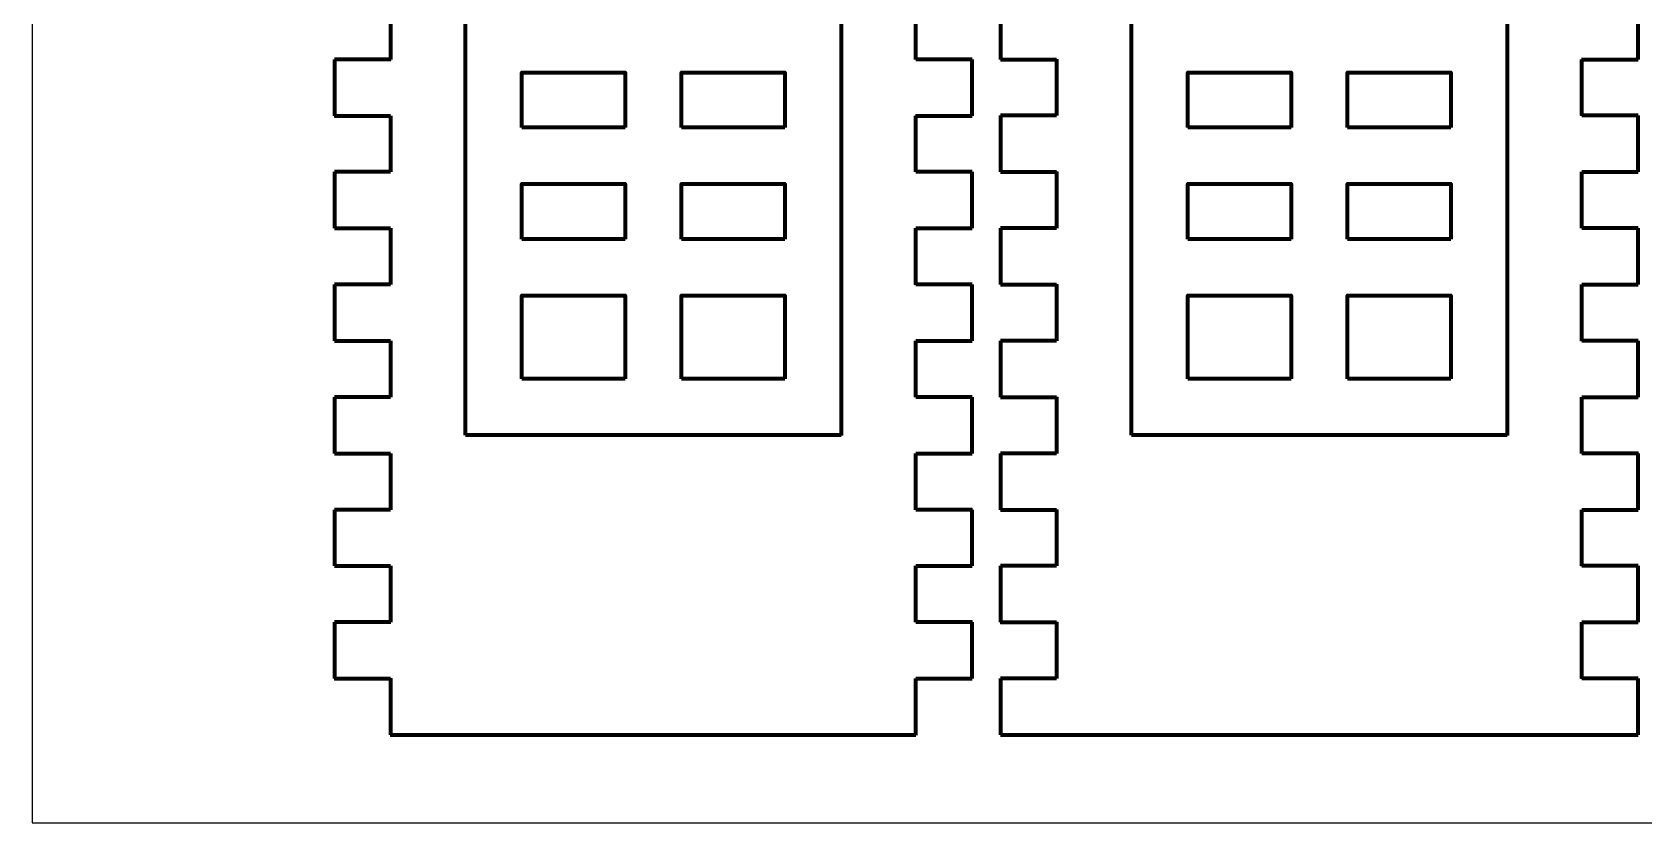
# Model space of a CAD drawing. Header units: centimetres. Extents: x 1569 to 2514, y -799 to -397.
# Drawn here: x 1568.6 to 1648.7, y -798.9 to -759.6 of the extents above; entities that cross this region are included whole.
import ezdxf

# ---------------------------------------------------------------- set-up
doc = ezdxf.new("R2010")
doc.units = ezdxf.units.CM
doc.header["$MEASUREMENT"] = 0
doc.layers.add('layer 1', color=7, linetype='Continuous')

msp = doc.modelspace()

# ---------------------------------------------------------------- linework, layer by layer
for p, q in [((1568.574, -398.935), (1568.574, -798.935)), ((1568.574, -798.935), (2018.574, -798.935))]:
    msp.add_line(p, q)
at = {"layer": 'layer 1', "color": 242, "lineweight": 80}
for points in [[(1590.128, -779.652), (1590.128, -779.652), (1590.128, -752.021), (1590.128, -752.021)], [(1623.259, -779.652), (1623.259, -779.652), (1623.259, -752.021), (1623.259, -752.021)]]:
    msp.add_open_spline(points, degree=3, dxfattribs=at)
for points, knots in [([(1608.815, -752.021), (1608.815, -752.021), (1608.815, -752.021), (1608.815, -779.652), (1608.815, -779.652)], [0.5555556, 0.5555556, 0.5555556, 0.5555556, 0.5555556, 0.6666667, 0.6666667, 0.6666667, 0.6666667]), ([(1641.947, -752.021), (1641.947, -752.021), (1641.947, -752.021), (1641.947, -779.652), (1641.947, -779.652)], [0.5555556, 0.5555556, 0.5555556, 0.5555556, 0.5555556, 0.6666667, 0.6666667, 0.6666667, 0.6666667]), ([(1608.815, -779.652), (1608.815, -779.652), (1608.815, -779.652), (1590.128, -779.652), (1590.128, -779.652)], [0.6666667, 0.6666667, 0.6666667, 0.6666667, 0.6666667, 0.7777778, 0.7777778, 0.7777778, 0.7777778]), ([(1641.947, -779.652), (1641.947, -779.652), (1641.947, -779.652), (1623.259, -779.652), (1623.259, -779.652)], [0.6666667, 0.6666667, 0.6666667, 0.6666667, 0.6666667, 0.7777778, 0.7777778, 0.7777778, 0.7777778])]:
    msp.add_open_spline(points, degree=3, knots=knots, dxfattribs=at)
at = {"layer": 'layer 1', "lineweight": 80}
for points, knots in [([(1586.404, -758.164), (1586.404, -758.164), (1586.404, -758.164), (1586.404, -760.964), (1586.404, -760.964)], [0.293577982, 0.293577982, 0.293577982, 0.293577982, 0.293577992, 0.302752294, 0.302752294, 0.302752294, 0.302752294]), ([(1612.536, -760.964), (1612.536, -760.964), (1612.536, -760.964), (1612.536, -758.164), (1612.536, -758.164)], [0.752293578, 0.752293578, 0.752293578, 0.752293578, 0.752293588, 0.76146789, 0.76146789, 0.76146789, 0.76146789]), ([(1616.736, -758.163), (1616.736, -758.163), (1616.736, -758.163), (1616.736, -760.963), (1616.736, -760.963)], [0.277777778, 0.277777778, 0.277777778, 0.277777778, 0.277777788, 0.287037037, 0.287037037, 0.287037037, 0.287037037]), ([(1648.469, -760.963), (1648.469, -760.963), (1648.469, -760.963), (1648.469, -758.163), (1648.469, -758.163)], [0.759259259, 0.759259259, 0.759259259, 0.759259259, 0.759259269, 0.768518519, 0.768518519, 0.768518519, 0.768518519]), ([(1586.404, -760.964), (1586.404, -760.964), (1586.404, -760.964), (1583.604, -760.964), (1583.604, -760.964)], [0.302752294, 0.302752294, 0.302752294, 0.302752294, 0.302752304, 0.311926606, 0.311926606, 0.311926606, 0.311926606]), ([(1583.604, -760.964), (1583.604, -760.964), (1583.604, -760.964), (1583.604, -763.764), (1583.604, -763.764)], [0.311926606, 0.311926606, 0.311926606, 0.311926606, 0.311926616, 0.321100917, 0.321100917, 0.321100917, 0.321100917]), ([(1592.927, -764.357), (1592.927, -764.357), (1592.927, -764.357), (1592.927, -761.61), (1592.927, -761.61)], [0.2, 0.2, 0.2, 0.2, 0.2, 0.4, 0.4, 0.4, 0.4]), ([(1592.927, -761.61), (1592.927, -761.61), (1592.927, -761.61), (1598.071, -761.61), (1598.071, -761.61)], [0.4, 0.4, 0.4, 0.4, 0.4, 0.6, 0.6, 0.6, 0.6]), ([(1598.071, -761.61), (1598.071, -761.61), (1598.071, -761.61), (1598.071, -764.357), (1598.071, -764.357)], [0.6, 0.6, 0.6, 0.6, 0.6, 1, 1, 1, 1]), ([(1600.871, -764.357), (1600.871, -764.357), (1600.871, -764.357), (1600.871, -761.61), (1600.871, -761.61)], [0.2, 0.2, 0.2, 0.2, 0.2, 0.4, 0.4, 0.4, 0.4]), ([(1600.871, -761.61), (1600.871, -761.61), (1600.871, -761.61), (1606.014, -761.61), (1606.014, -761.61)], [0.4, 0.4, 0.4, 0.4, 0.4, 0.6, 0.6, 0.6, 0.6]), ([(1606.014, -761.61), (1606.014, -761.61), (1606.014, -761.61), (1606.014, -764.357), (1606.014, -764.357)], [0.6, 0.6, 0.6, 0.6, 0.6, 1, 1, 1, 1]), ([(1615.336, -760.964), (1615.336, -760.964), (1615.336, -760.964), (1612.536, -760.964), (1612.536, -760.964)], [0.743119266, 0.743119266, 0.743119266, 0.743119266, 0.743119276, 0.752293578, 0.752293578, 0.752293578, 0.752293578]), ([(1615.336, -763.764), (1615.336, -763.764), (1615.336, -763.764), (1615.336, -760.964), (1615.336, -760.964)], [0.733944954, 0.733944954, 0.733944954, 0.733944954, 0.733944964, 0.743119266, 0.743119266, 0.743119266, 0.743119266]), ([(1616.736, -760.963), (1616.736, -760.963), (1616.736, -760.963), (1619.537, -760.963), (1619.537, -760.963)], [0.287037037, 0.287037037, 0.287037037, 0.287037037, 0.287037047, 0.296296296, 0.296296296, 0.296296296, 0.296296296]), ([(1619.537, -760.963), (1619.537, -760.963), (1619.537, -760.963), (1619.537, -763.763), (1619.537, -763.763)], [0.296296296, 0.296296296, 0.296296296, 0.296296296, 0.296296306, 0.305555556, 0.305555556, 0.305555556, 0.305555556]), ([(1626.059, -764.357), (1626.059, -764.357), (1626.059, -764.357), (1626.059, -761.61), (1626.059, -761.61)], [0.2, 0.2, 0.2, 0.2, 0.2, 0.4, 0.4, 0.4, 0.4]), ([(1626.059, -761.61), (1626.059, -761.61), (1626.059, -761.61), (1631.202, -761.61), (1631.202, -761.61)], [0.4, 0.4, 0.4, 0.4, 0.4, 0.6, 0.6, 0.6, 0.6]), ([(1631.202, -761.61), (1631.202, -761.61), (1631.202, -761.61), (1631.202, -764.357), (1631.202, -764.357)], [0.6, 0.6, 0.6, 0.6, 0.6, 1, 1, 1, 1]), ([(1634.003, -764.357), (1634.003, -764.357), (1634.003, -764.357), (1634.003, -761.61), (1634.003, -761.61)], [0.2, 0.2, 0.2, 0.2, 0.2, 0.4, 0.4, 0.4, 0.4]), ([(1634.003, -761.61), (1634.003, -761.61), (1634.003, -761.61), (1639.146, -761.61), (1639.146, -761.61)], [0.4, 0.4, 0.4, 0.4, 0.4, 0.6, 0.6, 0.6, 0.6]), ([(1639.146, -761.61), (1639.146, -761.61), (1639.146, -761.61), (1639.146, -764.357), (1639.146, -764.357)], [0.6, 0.6, 0.6, 0.6, 0.6, 1, 1, 1, 1]), ([(1645.668, -763.763), (1645.668, -763.763), (1645.668, -763.763), (1645.668, -760.963), (1645.668, -760.963)], [0.740740741, 0.740740741, 0.740740741, 0.740740741, 0.740740751, 0.75, 0.75, 0.75, 0.75]), ([(1645.668, -760.963), (1645.668, -760.963), (1645.668, -760.963), (1648.469, -760.963), (1648.469, -760.963)], [0.75, 0.75, 0.75, 0.75, 0.75000001, 0.759259259, 0.759259259, 0.759259259, 0.759259259]), ([(1583.604, -763.764), (1583.604, -763.764), (1583.604, -763.764), (1586.404, -763.764), (1586.404, -763.764)], [0.321100917, 0.321100917, 0.321100917, 0.321100917, 0.321100927, 0.330275229, 0.330275229, 0.330275229, 0.330275229]), ([(1586.404, -763.764), (1586.404, -763.764), (1586.404, -763.764), (1586.404, -766.564), (1586.404, -766.564)], [0.330275229, 0.330275229, 0.330275229, 0.330275229, 0.330275239, 0.339449541, 0.339449541, 0.339449541, 0.339449541]), ([(1612.536, -766.564), (1612.536, -766.564), (1612.536, -766.564), (1612.536, -763.764), (1612.536, -763.764)], [0.71559633, 0.71559633, 0.71559633, 0.71559633, 0.71559634, 0.724770642, 0.724770642, 0.724770642, 0.724770642]), ([(1612.536, -763.764), (1612.536, -763.764), (1612.536, -763.764), (1615.336, -763.764), (1615.336, -763.764)], [0.724770642, 0.724770642, 0.724770642, 0.724770642, 0.724770652, 0.733944954, 0.733944954, 0.733944954, 0.733944954]), ([(1619.537, -763.763), (1619.537, -763.763), (1619.537, -763.763), (1616.736, -763.763), (1616.736, -763.763)], [0.305555556, 0.305555556, 0.305555556, 0.305555556, 0.305555566, 0.314814815, 0.314814815, 0.314814815, 0.314814815]), ([(1616.736, -763.763), (1616.736, -763.763), (1616.736, -763.763), (1616.736, -766.563), (1616.736, -766.563)], [0.314814815, 0.314814815, 0.314814815, 0.314814815, 0.314814825, 0.324074074, 0.324074074, 0.324074074, 0.324074074]), ([(1648.469, -763.763), (1648.469, -763.763), (1648.469, -763.763), (1645.668, -763.763), (1645.668, -763.763)], [0.731481481, 0.731481481, 0.731481481, 0.731481481, 0.731481491, 0.740740741, 0.740740741, 0.740740741, 0.740740741]), ([(1648.469, -766.563), (1648.469, -766.563), (1648.469, -766.563), (1648.469, -763.763), (1648.469, -763.763)], [0.722222222, 0.722222222, 0.722222222, 0.722222222, 0.722222232, 0.731481481, 0.731481481, 0.731481481, 0.731481481]), ([(1586.404, -766.564), (1586.404, -766.564), (1586.404, -766.564), (1583.604, -766.564), (1583.604, -766.564)], [0.339449541, 0.339449541, 0.339449541, 0.339449541, 0.339449551, 0.348623853, 0.348623853, 0.348623853, 0.348623853]), ([(1583.604, -766.564), (1583.604, -766.564), (1583.604, -766.564), (1583.604, -769.363), (1583.604, -769.363)], [0.348623853, 0.348623853, 0.348623853, 0.348623853, 0.348623863, 0.357798165, 0.357798165, 0.357798165, 0.357798165]), ([(1592.927, -769.904), (1592.927, -769.904), (1592.927, -769.904), (1592.927, -767.157), (1592.927, -767.157)], [0.2, 0.2, 0.2, 0.2, 0.2, 0.4, 0.4, 0.4, 0.4]), ([(1592.927, -767.157), (1592.927, -767.157), (1592.927, -767.157), (1598.071, -767.157), (1598.071, -767.157)], [0.4, 0.4, 0.4, 0.4, 0.4, 0.6, 0.6, 0.6, 0.6]), ([(1598.071, -767.157), (1598.071, -767.157), (1598.071, -767.157), (1598.071, -769.904), (1598.071, -769.904)], [0.6, 0.6, 0.6, 0.6, 0.6, 1, 1, 1, 1]), ([(1600.871, -769.904), (1600.871, -769.904), (1600.871, -769.904), (1600.871, -767.157), (1600.871, -767.157)], [0.2, 0.2, 0.2, 0.2, 0.2, 0.4, 0.4, 0.4, 0.4]), ([(1600.871, -767.157), (1600.871, -767.157), (1600.871, -767.157), (1606.014, -767.157), (1606.014, -767.157)], [0.4, 0.4, 0.4, 0.4, 0.4, 0.6, 0.6, 0.6, 0.6]), ([(1606.014, -767.157), (1606.014, -767.157), (1606.014, -767.157), (1606.014, -769.904), (1606.014, -769.904)], [0.6, 0.6, 0.6, 0.6, 0.6, 1, 1, 1, 1]), ([(1615.336, -766.564), (1615.336, -766.564), (1615.336, -766.564), (1612.536, -766.564), (1612.536, -766.564)], [0.706422018, 0.706422018, 0.706422018, 0.706422018, 0.706422028, 0.71559633, 0.71559633, 0.71559633, 0.71559633]), ([(1615.336, -769.363), (1615.336, -769.363), (1615.336, -769.363), (1615.336, -766.564), (1615.336, -766.564)], [0.697247706, 0.697247706, 0.697247706, 0.697247706, 0.697247716, 0.706422018, 0.706422018, 0.706422018, 0.706422018]), ([(1616.736, -766.563), (1616.736, -766.563), (1616.736, -766.563), (1619.537, -766.563), (1619.537, -766.563)], [0.324074074, 0.324074074, 0.324074074, 0.324074074, 0.324074084, 0.333333333, 0.333333333, 0.333333333, 0.333333333]), ([(1619.537, -766.563), (1619.537, -766.563), (1619.537, -766.563), (1619.537, -769.363), (1619.537, -769.363)], [0.333333333, 0.333333333, 0.333333333, 0.333333333, 0.333333343, 0.342592593, 0.342592593, 0.342592593, 0.342592593]), ([(1626.059, -769.904), (1626.059, -769.904), (1626.059, -769.904), (1626.059, -767.157), (1626.059, -767.157)], [0.2, 0.2, 0.2, 0.2, 0.2, 0.4, 0.4, 0.4, 0.4]), ([(1626.059, -767.157), (1626.059, -767.157), (1626.059, -767.157), (1631.202, -767.157), (1631.202, -767.157)], [0.4, 0.4, 0.4, 0.4, 0.4, 0.6, 0.6, 0.6, 0.6]), ([(1631.202, -767.157), (1631.202, -767.157), (1631.202, -767.157), (1631.202, -769.904), (1631.202, -769.904)], [0.6, 0.6, 0.6, 0.6, 0.6, 1, 1, 1, 1]), ([(1634.003, -769.904), (1634.003, -769.904), (1634.003, -769.904), (1634.003, -767.157), (1634.003, -767.157)], [0.2, 0.2, 0.2, 0.2, 0.2, 0.4, 0.4, 0.4, 0.4]), ([(1634.003, -767.157), (1634.003, -767.157), (1634.003, -767.157), (1639.146, -767.157), (1639.146, -767.157)], [0.4, 0.4, 0.4, 0.4, 0.4, 0.6, 0.6, 0.6, 0.6]), ([(1639.146, -767.157), (1639.146, -767.157), (1639.146, -767.157), (1639.146, -769.904), (1639.146, -769.904)], [0.6, 0.6, 0.6, 0.6, 0.6, 1, 1, 1, 1]), ([(1645.668, -769.363), (1645.668, -769.363), (1645.668, -769.363), (1645.668, -766.563), (1645.668, -766.563)], [0.703703704, 0.703703704, 0.703703704, 0.703703704, 0.703703714, 0.712962963, 0.712962963, 0.712962963, 0.712962963]), ([(1645.668, -766.563), (1645.668, -766.563), (1645.668, -766.563), (1648.469, -766.563), (1648.469, -766.563)], [0.712962963, 0.712962963, 0.712962963, 0.712962963, 0.712962973, 0.722222222, 0.722222222, 0.722222222, 0.722222222]), ([(1583.604, -769.363), (1583.604, -769.363), (1583.604, -769.363), (1586.404, -769.363), (1586.404, -769.363)], [0.357798165, 0.357798165, 0.357798165, 0.357798165, 0.357798175, 0.366972477, 0.366972477, 0.366972477, 0.366972477]), ([(1586.404, -769.363), (1586.404, -769.363), (1586.404, -769.363), (1586.404, -772.163), (1586.404, -772.163)], [0.366972477, 0.366972477, 0.366972477, 0.366972477, 0.366972487, 0.376146789, 0.376146789, 0.376146789, 0.376146789]), ([(1612.536, -772.163), (1612.536, -772.163), (1612.536, -772.163), (1612.536, -769.363), (1612.536, -769.363)], [0.678899083, 0.678899083, 0.678899083, 0.678899083, 0.678899093, 0.688073394, 0.688073394, 0.688073394, 0.688073394]), ([(1612.536, -769.363), (1612.536, -769.363), (1612.536, -769.363), (1615.336, -769.363), (1615.336, -769.363)], [0.688073394, 0.688073394, 0.688073394, 0.688073394, 0.688073404, 0.697247706, 0.697247706, 0.697247706, 0.697247706]), ([(1619.537, -769.363), (1619.537, -769.363), (1619.537, -769.363), (1616.736, -769.363), (1616.736, -769.363)], [0.342592593, 0.342592593, 0.342592593, 0.342592593, 0.342592603, 0.351851852, 0.351851852, 0.351851852, 0.351851852]), ([(1616.736, -769.363), (1616.736, -769.363), (1616.736, -769.363), (1616.736, -772.163), (1616.736, -772.163)], [0.351851852, 0.351851852, 0.351851852, 0.351851852, 0.351851862, 0.361111111, 0.361111111, 0.361111111, 0.361111111]), ([(1648.469, -769.363), (1648.469, -769.363), (1648.469, -769.363), (1645.668, -769.363), (1645.668, -769.363)], [0.694444444, 0.694444444, 0.694444444, 0.694444444, 0.694444454, 0.703703704, 0.703703704, 0.703703704, 0.703703704]), ([(1648.469, -772.163), (1648.469, -772.163), (1648.469, -772.163), (1648.469, -769.363), (1648.469, -769.363)], [0.685185185, 0.685185185, 0.685185185, 0.685185185, 0.685185195, 0.694444444, 0.694444444, 0.694444444, 0.694444444]), ([(1586.404, -772.163), (1586.404, -772.163), (1586.404, -772.163), (1583.604, -772.163), (1583.604, -772.163)], [0.376146789, 0.376146789, 0.376146789, 0.376146789, 0.376146799, 0.385321101, 0.385321101, 0.385321101, 0.385321101]), ([(1583.604, -772.163), (1583.604, -772.163), (1583.604, -772.163), (1583.604, -774.963), (1583.604, -774.963)], [0.385321101, 0.385321101, 0.385321101, 0.385321101, 0.385321111, 0.394495413, 0.394495413, 0.394495413, 0.394495413]), ([(1592.927, -776.853), (1592.927, -776.853), (1592.927, -776.853), (1592.927, -772.705), (1592.927, -772.705)], [0.2, 0.2, 0.2, 0.2, 0.2, 0.4, 0.4, 0.4, 0.4]), ([(1592.927, -772.705), (1592.927, -772.705), (1592.927, -772.705), (1598.071, -772.705), (1598.071, -772.705)], [0.4, 0.4, 0.4, 0.4, 0.4, 0.6, 0.6, 0.6, 0.6]), ([(1598.071, -772.705), (1598.071, -772.705), (1598.071, -772.705), (1598.071, -776.853), (1598.071, -776.853)], [0.6, 0.6, 0.6, 0.6, 0.6, 1, 1, 1, 1]), ([(1600.871, -776.853), (1600.871, -776.853), (1600.871, -776.853), (1600.871, -772.705), (1600.871, -772.705)], [0.2, 0.2, 0.2, 0.2, 0.2, 0.4, 0.4, 0.4, 0.4]), ([(1600.871, -772.705), (1600.871, -772.705), (1600.871, -772.705), (1606.014, -772.705), (1606.014, -772.705)], [0.4, 0.4, 0.4, 0.4, 0.4, 0.6, 0.6, 0.6, 0.6]), ([(1606.014, -772.705), (1606.014, -772.705), (1606.014, -772.705), (1606.014, -776.853), (1606.014, -776.853)], [0.6, 0.6, 0.6, 0.6, 0.6, 1, 1, 1, 1]), ([(1615.336, -772.163), (1615.336, -772.163), (1615.336, -772.163), (1612.536, -772.163), (1612.536, -772.163)], [0.669724771, 0.669724771, 0.669724771, 0.669724771, 0.669724781, 0.678899083, 0.678899083, 0.678899083, 0.678899083]), ([(1615.336, -774.963), (1615.336, -774.963), (1615.336, -774.963), (1615.336, -772.163), (1615.336, -772.163)], [0.660550459, 0.660550459, 0.660550459, 0.660550459, 0.660550469, 0.669724771, 0.669724771, 0.669724771, 0.669724771]), ([(1616.736, -772.163), (1616.736, -772.163), (1616.736, -772.163), (1619.537, -772.163), (1619.537, -772.163)], [0.361111111, 0.361111111, 0.361111111, 0.361111111, 0.361111121, 0.37037037, 0.37037037, 0.37037037, 0.37037037]), ([(1619.537, -772.163), (1619.537, -772.163), (1619.537, -772.163), (1619.537, -774.963), (1619.537, -774.963)], [0.37037037, 0.37037037, 0.37037037, 0.37037037, 0.37037038, 0.37962963, 0.37962963, 0.37962963, 0.37962963]), ([(1626.059, -776.853), (1626.059, -776.853), (1626.059, -776.853), (1626.059, -772.705), (1626.059, -772.705)], [0.2, 0.2, 0.2, 0.2, 0.2, 0.4, 0.4, 0.4, 0.4]), ([(1626.059, -772.705), (1626.059, -772.705), (1626.059, -772.705), (1631.202, -772.705), (1631.202, -772.705)], [0.4, 0.4, 0.4, 0.4, 0.4, 0.6, 0.6, 0.6, 0.6]), ([(1631.202, -772.705), (1631.202, -772.705), (1631.202, -772.705), (1631.202, -776.853), (1631.202, -776.853)], [0.6, 0.6, 0.6, 0.6, 0.6, 1, 1, 1, 1]), ([(1634.003, -776.853), (1634.003, -776.853), (1634.003, -776.853), (1634.003, -772.705), (1634.003, -772.705)], [0.2, 0.2, 0.2, 0.2, 0.2, 0.4, 0.4, 0.4, 0.4]), ([(1634.003, -772.705), (1634.003, -772.705), (1634.003, -772.705), (1639.146, -772.705), (1639.146, -772.705)], [0.4, 0.4, 0.4, 0.4, 0.4, 0.6, 0.6, 0.6, 0.6]), ([(1639.146, -772.705), (1639.146, -772.705), (1639.146, -772.705), (1639.146, -776.853), (1639.146, -776.853)], [0.6, 0.6, 0.6, 0.6, 0.6, 1, 1, 1, 1]), ([(1645.668, -774.963), (1645.668, -774.963), (1645.668, -774.963), (1645.668, -772.163), (1645.668, -772.163)], [0.666666667, 0.666666667, 0.666666667, 0.666666667, 0.666666677, 0.675925926, 0.675925926, 0.675925926, 0.675925926]), ([(1645.668, -772.163), (1645.668, -772.163), (1645.668, -772.163), (1648.469, -772.163), (1648.469, -772.163)], [0.675925926, 0.675925926, 0.675925926, 0.675925926, 0.675925936, 0.685185185, 0.685185185, 0.685185185, 0.685185185]), ([(1583.604, -774.963), (1583.604, -774.963), (1583.604, -774.963), (1586.404, -774.963), (1586.404, -774.963)], [0.394495413, 0.394495413, 0.394495413, 0.394495413, 0.394495423, 0.403669725, 0.403669725, 0.403669725, 0.403669725]), ([(1586.404, -774.963), (1586.404, -774.963), (1586.404, -774.963), (1586.404, -777.763), (1586.404, -777.763)], [0.403669725, 0.403669725, 0.403669725, 0.403669725, 0.403669735, 0.412844037, 0.412844037, 0.412844037, 0.412844037]), ([(1612.536, -777.763), (1612.536, -777.763), (1612.536, -777.763), (1612.536, -774.963), (1612.536, -774.963)], [0.642201835, 0.642201835, 0.642201835, 0.642201835, 0.642201845, 0.651376147, 0.651376147, 0.651376147, 0.651376147]), ([(1612.536, -774.963), (1612.536, -774.963), (1612.536, -774.963), (1615.336, -774.963), (1615.336, -774.963)], [0.651376147, 0.651376147, 0.651376147, 0.651376147, 0.651376157, 0.660550459, 0.660550459, 0.660550459, 0.660550459]), ([(1619.537, -774.963), (1619.537, -774.963), (1619.537, -774.963), (1616.736, -774.963), (1616.736, -774.963)], [0.37962963, 0.37962963, 0.37962963, 0.37962963, 0.37962964, 0.388888889, 0.388888889, 0.388888889, 0.388888889]), ([(1616.736, -774.963), (1616.736, -774.963), (1616.736, -774.963), (1616.736, -777.763), (1616.736, -777.763)], [0.388888889, 0.388888889, 0.388888889, 0.388888889, 0.388888899, 0.398148148, 0.398148148, 0.398148148, 0.398148148]), ([(1648.469, -774.963), (1648.469, -774.963), (1648.469, -774.963), (1645.668, -774.963), (1645.668, -774.963)], [0.657407407, 0.657407407, 0.657407407, 0.657407407, 0.657407417, 0.666666667, 0.666666667, 0.666666667, 0.666666667]), ([(1648.469, -777.763), (1648.469, -777.763), (1648.469, -777.763), (1648.469, -774.963), (1648.469, -774.963)], [0.648148148, 0.648148148, 0.648148148, 0.648148148, 0.648148158, 0.657407407, 0.657407407, 0.657407407, 0.657407407]), ([(1586.404, -777.763), (1586.404, -777.763), (1586.404, -777.763), (1583.604, -777.763), (1583.604, -777.763)], [0.412844037, 0.412844037, 0.412844037, 0.412844037, 0.412844047, 0.422018349, 0.422018349, 0.422018349, 0.422018349]), ([(1583.604, -777.763), (1583.604, -777.763), (1583.604, -777.763), (1583.604, -780.563), (1583.604, -780.563)], [0.422018349, 0.422018349, 0.422018349, 0.422018349, 0.422018359, 0.431192661, 0.431192661, 0.431192661, 0.431192661]), ([(1615.336, -777.763), (1615.336, -777.763), (1615.336, -777.763), (1612.536, -777.763), (1612.536, -777.763)], [0.633027523, 0.633027523, 0.633027523, 0.633027523, 0.633027533, 0.642201835, 0.642201835, 0.642201835, 0.642201835]), ([(1615.336, -780.563), (1615.336, -780.563), (1615.336, -780.563), (1615.336, -777.763), (1615.336, -777.763)], [0.623853211, 0.623853211, 0.623853211, 0.623853211, 0.623853221, 0.633027523, 0.633027523, 0.633027523, 0.633027523]), ([(1616.736, -777.763), (1616.736, -777.763), (1616.736, -777.763), (1619.537, -777.763), (1619.537, -777.763)], [0.398148148, 0.398148148, 0.398148148, 0.398148148, 0.398148158, 0.407407407, 0.407407407, 0.407407407, 0.407407407]), ([(1619.537, -777.763), (1619.537, -777.763), (1619.537, -777.763), (1619.537, -780.563), (1619.537, -780.563)], [0.407407407, 0.407407407, 0.407407407, 0.407407407, 0.407407417, 0.416666667, 0.416666667, 0.416666667, 0.416666667]), ([(1645.668, -780.563), (1645.668, -780.563), (1645.668, -780.563), (1645.668, -777.763), (1645.668, -777.763)], [0.62962963, 0.62962963, 0.62962963, 0.62962963, 0.62962964, 0.638888889, 0.638888889, 0.638888889, 0.638888889]), ([(1645.668, -777.763), (1645.668, -777.763), (1645.668, -777.763), (1648.469, -777.763), (1648.469, -777.763)], [0.638888889, 0.638888889, 0.638888889, 0.638888889, 0.638888899, 0.648148148, 0.648148148, 0.648148148, 0.648148148]), ([(1583.604, -780.563), (1583.604, -780.563), (1583.604, -780.563), (1586.404, -780.563), (1586.404, -780.563)], [0.431192661, 0.431192661, 0.431192661, 0.431192661, 0.431192671, 0.440366972, 0.440366972, 0.440366972, 0.440366972]), ([(1586.404, -780.563), (1586.404, -780.563), (1586.404, -780.563), (1586.404, -783.363), (1586.404, -783.363)], [0.440366972, 0.440366972, 0.440366972, 0.440366972, 0.440366982, 0.449541284, 0.449541284, 0.449541284, 0.449541284]), ([(1612.536, -783.363), (1612.536, -783.363), (1612.536, -783.363), (1612.536, -780.563), (1612.536, -780.563)], [0.605504587, 0.605504587, 0.605504587, 0.605504587, 0.605504597, 0.614678899, 0.614678899, 0.614678899, 0.614678899]), ([(1612.536, -780.563), (1612.536, -780.563), (1612.536, -780.563), (1615.336, -780.563), (1615.336, -780.563)], [0.614678899, 0.614678899, 0.614678899, 0.614678899, 0.614678909, 0.623853211, 0.623853211, 0.623853211, 0.623853211]), ([(1619.537, -780.563), (1619.537, -780.563), (1619.537, -780.563), (1616.736, -780.563), (1616.736, -780.563)], [0.416666667, 0.416666667, 0.416666667, 0.416666667, 0.416666677, 0.425925926, 0.425925926, 0.425925926, 0.425925926]), ([(1616.736, -780.563), (1616.736, -780.563), (1616.736, -780.563), (1616.736, -783.363), (1616.736, -783.363)], [0.425925926, 0.425925926, 0.425925926, 0.425925926, 0.425925936, 0.435185185, 0.435185185, 0.435185185, 0.435185185]), ([(1648.469, -780.563), (1648.469, -780.563), (1648.469, -780.563), (1645.668, -780.563), (1645.668, -780.563)], [0.62037037, 0.62037037, 0.62037037, 0.62037037, 0.62037038, 0.62962963, 0.62962963, 0.62962963, 0.62962963]), ([(1648.469, -783.363), (1648.469, -783.363), (1648.469, -783.363), (1648.469, -780.563), (1648.469, -780.563)], [0.611111111, 0.611111111, 0.611111111, 0.611111111, 0.611111121, 0.62037037, 0.62037037, 0.62037037, 0.62037037]), ([(1586.404, -783.363), (1586.404, -783.363), (1586.404, -783.363), (1583.604, -783.363), (1583.604, -783.363)], [0.449541284, 0.449541284, 0.449541284, 0.449541284, 0.449541294, 0.458715596, 0.458715596, 0.458715596, 0.458715596]), ([(1583.604, -783.363), (1583.604, -783.363), (1583.604, -783.363), (1583.604, -786.163), (1583.604, -786.163)], [0.458715596, 0.458715596, 0.458715596, 0.458715596, 0.458715606, 0.467889908, 0.467889908, 0.467889908, 0.467889908]), ([(1615.336, -783.363), (1615.336, -783.363), (1615.336, -783.363), (1612.536, -783.363), (1612.536, -783.363)], [0.596330275, 0.596330275, 0.596330275, 0.596330275, 0.596330285, 0.605504587, 0.605504587, 0.605504587, 0.605504587]), ([(1615.336, -786.163), (1615.336, -786.163), (1615.336, -786.163), (1615.336, -783.363), (1615.336, -783.363)], [0.587155963, 0.587155963, 0.587155963, 0.587155963, 0.587155973, 0.596330275, 0.596330275, 0.596330275, 0.596330275]), ([(1616.736, -783.363), (1616.736, -783.363), (1616.736, -783.363), (1619.537, -783.363), (1619.537, -783.363)], [0.435185185, 0.435185185, 0.435185185, 0.435185185, 0.435185195, 0.444444444, 0.444444444, 0.444444444, 0.444444444]), ([(1619.537, -783.363), (1619.537, -783.363), (1619.537, -783.363), (1619.537, -786.163), (1619.537, -786.163)], [0.444444444, 0.444444444, 0.444444444, 0.444444444, 0.444444454, 0.453703704, 0.453703704, 0.453703704, 0.453703704]), ([(1645.668, -786.163), (1645.668, -786.163), (1645.668, -786.163), (1645.668, -783.363), (1645.668, -783.363)], [0.592592593, 0.592592593, 0.592592593, 0.592592593, 0.592592603, 0.601851852, 0.601851852, 0.601851852, 0.601851852]), ([(1645.668, -783.363), (1645.668, -783.363), (1645.668, -783.363), (1648.469, -783.363), (1648.469, -783.363)], [0.601851852, 0.601851852, 0.601851852, 0.601851852, 0.601851862, 0.611111111, 0.611111111, 0.611111111, 0.611111111]), ([(1583.604, -786.163), (1583.604, -786.163), (1583.604, -786.163), (1586.404, -786.163), (1586.404, -786.163)], [0.467889908, 0.467889908, 0.467889908, 0.467889908, 0.467889918, 0.47706422, 0.47706422, 0.47706422, 0.47706422]), ([(1586.404, -786.163), (1586.404, -786.163), (1586.404, -786.163), (1586.404, -788.964), (1586.404, -788.964)], [0.47706422, 0.47706422, 0.47706422, 0.47706422, 0.47706423, 0.486238532, 0.486238532, 0.486238532, 0.486238532]), ([(1612.536, -788.964), (1612.536, -788.964), (1612.536, -788.964), (1612.536, -786.163), (1612.536, -786.163)], [0.568807339, 0.568807339, 0.568807339, 0.568807339, 0.568807349, 0.577981651, 0.577981651, 0.577981651, 0.577981651]), ([(1612.536, -786.163), (1612.536, -786.163), (1612.536, -786.163), (1615.336, -786.163), (1615.336, -786.163)], [0.577981651, 0.577981651, 0.577981651, 0.577981651, 0.577981661, 0.587155963, 0.587155963, 0.587155963, 0.587155963]), ([(1619.537, -786.163), (1619.537, -786.163), (1619.537, -786.163), (1616.736, -786.163), (1616.736, -786.163)], [0.453703704, 0.453703704, 0.453703704, 0.453703704, 0.453703714, 0.462962963, 0.462962963, 0.462962963, 0.462962963]), ([(1616.736, -786.163), (1616.736, -786.163), (1616.736, -786.163), (1616.736, -788.963), (1616.736, -788.963)], [0.462962963, 0.462962963, 0.462962963, 0.462962963, 0.462962973, 0.472222222, 0.472222222, 0.472222222, 0.472222222]), ([(1648.469, -786.163), (1648.469, -786.163), (1648.469, -786.163), (1645.668, -786.163), (1645.668, -786.163)], [0.583333333, 0.583333333, 0.583333333, 0.583333333, 0.583333343, 0.592592593, 0.592592593, 0.592592593, 0.592592593]), ([(1648.469, -788.963), (1648.469, -788.963), (1648.469, -788.963), (1648.469, -786.163), (1648.469, -786.163)], [0.574074074, 0.574074074, 0.574074074, 0.574074074, 0.574074084, 0.583333333, 0.583333333, 0.583333333, 0.583333333]), ([(1586.404, -788.964), (1586.404, -788.964), (1586.404, -788.964), (1583.604, -788.964), (1583.604, -788.964)], [0.486238532, 0.486238532, 0.486238532, 0.486238532, 0.486238542, 0.495412844, 0.495412844, 0.495412844, 0.495412844]), ([(1583.604, -788.964), (1583.604, -788.964), (1583.604, -788.964), (1583.604, -791.763), (1583.604, -791.763)], [0.495412844, 0.495412844, 0.495412844, 0.495412844, 0.495412854, 0.504587156, 0.504587156, 0.504587156, 0.504587156]), ([(1615.336, -788.964), (1615.336, -788.964), (1615.336, -788.964), (1612.536, -788.964), (1612.536, -788.964)], [0.559633028, 0.559633028, 0.559633028, 0.559633028, 0.559633038, 0.568807339, 0.568807339, 0.568807339, 0.568807339]), ([(1615.336, -791.763), (1615.336, -791.763), (1615.336, -791.763), (1615.336, -788.964), (1615.336, -788.964)], [0.550458716, 0.550458716, 0.550458716, 0.550458716, 0.550458726, 0.559633028, 0.559633028, 0.559633028, 0.559633028]), ([(1616.736, -788.963), (1616.736, -788.963), (1616.736, -788.963), (1619.537, -788.963), (1619.537, -788.963)], [0.472222222, 0.472222222, 0.472222222, 0.472222222, 0.472222232, 0.481481481, 0.481481481, 0.481481481, 0.481481481]), ([(1619.537, -788.963), (1619.537, -788.963), (1619.537, -788.963), (1619.537, -791.763), (1619.537, -791.763)], [0.481481481, 0.481481481, 0.481481481, 0.481481481, 0.481481491, 0.490740741, 0.490740741, 0.490740741, 0.490740741]), ([(1645.668, -791.763), (1645.668, -791.763), (1645.668, -791.763), (1645.668, -788.963), (1645.668, -788.963)], [0.555555556, 0.555555556, 0.555555556, 0.555555556, 0.555555566, 0.564814815, 0.564814815, 0.564814815, 0.564814815]), ([(1645.668, -788.963), (1645.668, -788.963), (1645.668, -788.963), (1648.469, -788.963), (1648.469, -788.963)], [0.564814815, 0.564814815, 0.564814815, 0.564814815, 0.564814825, 0.574074074, 0.574074074, 0.574074074, 0.574074074]), ([(1583.604, -791.763), (1583.604, -791.763), (1583.604, -791.763), (1586.404, -791.763), (1586.404, -791.763)], [0.504587156, 0.504587156, 0.504587156, 0.504587156, 0.504587166, 0.513761468, 0.513761468, 0.513761468, 0.513761468]), ([(1586.404, -791.763), (1586.404, -791.763), (1586.404, -791.763), (1586.405, -794.563), (1586.405, -794.563)], [0.513761468, 0.513761468, 0.513761468, 0.513761468, 0.513761478, 0.52293578, 0.52293578, 0.52293578, 0.52293578]), ([(1612.536, -794.563), (1612.536, -794.563), (1612.536, -794.563), (1612.536, -791.763), (1612.536, -791.763)], [0.532110092, 0.532110092, 0.532110092, 0.532110092, 0.532110102, 0.541284404, 0.541284404, 0.541284404, 0.541284404]), ([(1612.536, -791.763), (1612.536, -791.763), (1612.536, -791.763), (1615.336, -791.763), (1615.336, -791.763)], [0.541284404, 0.541284404, 0.541284404, 0.541284404, 0.541284414, 0.550458716, 0.550458716, 0.550458716, 0.550458716]), ([(1619.537, -791.763), (1619.537, -791.763), (1619.537, -791.763), (1616.736, -791.763), (1616.736, -791.763)], [0.490740741, 0.490740741, 0.490740741, 0.490740741, 0.490740751, 0.5, 0.5, 0.5, 0.5]), ([(1616.736, -791.763), (1616.736, -791.763), (1616.736, -791.763), (1616.736, -794.563), (1616.736, -794.563)], [0.5, 0.5, 0.5, 0.5, 0.50000001, 0.509259259, 0.509259259, 0.509259259, 0.509259259]), ([(1648.469, -791.763), (1648.469, -791.763), (1648.469, -791.763), (1645.668, -791.763), (1645.668, -791.763)], [0.546296296, 0.546296296, 0.546296296, 0.546296296, 0.546296306, 0.555555556, 0.555555556, 0.555555556, 0.555555556]), ([(1648.469, -794.563), (1648.469, -794.563), (1648.469, -794.563), (1648.469, -791.763), (1648.469, -791.763)], [0.537037037, 0.537037037, 0.537037037, 0.537037037, 0.537037047, 0.546296296, 0.546296296, 0.546296296, 0.546296296]), ([(1586.405, -794.563), (1586.405, -794.563), (1586.405, -794.563), (1612.536, -794.563), (1612.536, -794.563)], [0.52293578, 0.52293578, 0.52293578, 0.52293578, 0.52293579, 0.532110092, 0.532110092, 0.532110092, 0.532110092]), ([(1616.736, -794.563), (1616.736, -794.563), (1616.736, -794.563), (1619.537, -794.563), (1619.537, -794.563)], [0.509259259, 0.509259259, 0.509259259, 0.509259259, 0.509259269, 0.518518519, 0.518518519, 0.518518519, 0.518518519]), ([(1619.537, -794.563), (1619.537, -794.563), (1619.537, -794.563), (1645.668, -794.563), (1645.668, -794.563)], [0.518518519, 0.518518519, 0.518518519, 0.518518519, 0.518518529, 0.527777778, 0.527777778, 0.527777778, 0.527777778]), ([(1645.668, -794.563), (1645.668, -794.563), (1645.668, -794.563), (1648.469, -794.563), (1648.469, -794.563)], [0.527777778, 0.527777778, 0.527777778, 0.527777778, 0.527777788, 0.537037037, 0.537037037, 0.537037037, 0.537037037])]:
    msp.add_open_spline(points, degree=3, knots=knots, dxfattribs=at)
for points in [[(1598.071, -764.357), (1598.071, -764.357), (1592.927, -764.357), (1592.927, -764.357)], [(1606.014, -764.357), (1606.014, -764.357), (1600.871, -764.357), (1600.871, -764.357)], [(1631.202, -764.357), (1631.202, -764.357), (1626.059, -764.357), (1626.059, -764.357)], [(1639.146, -764.357), (1639.146, -764.357), (1634.003, -764.357), (1634.003, -764.357)], [(1598.071, -769.904), (1598.071, -769.904), (1592.927, -769.904), (1592.927, -769.904)], [(1606.014, -769.904), (1606.014, -769.904), (1600.871, -769.904), (1600.871, -769.904)], [(1631.202, -769.904), (1631.202, -769.904), (1626.059, -769.904), (1626.059, -769.904)], [(1639.146, -769.904), (1639.146, -769.904), (1634.003, -769.904), (1634.003, -769.904)], [(1598.071, -776.853), (1598.071, -776.853), (1592.927, -776.853), (1592.927, -776.853)], [(1606.014, -776.853), (1606.014, -776.853), (1600.871, -776.853), (1600.871, -776.853)], [(1631.202, -776.853), (1631.202, -776.853), (1626.059, -776.853), (1626.059, -776.853)], [(1639.146, -776.853), (1639.146, -776.853), (1634.003, -776.853), (1634.003, -776.853)]]:
    msp.add_open_spline(points, degree=3, dxfattribs=at)

doc.saveas('drawing.dxf')
